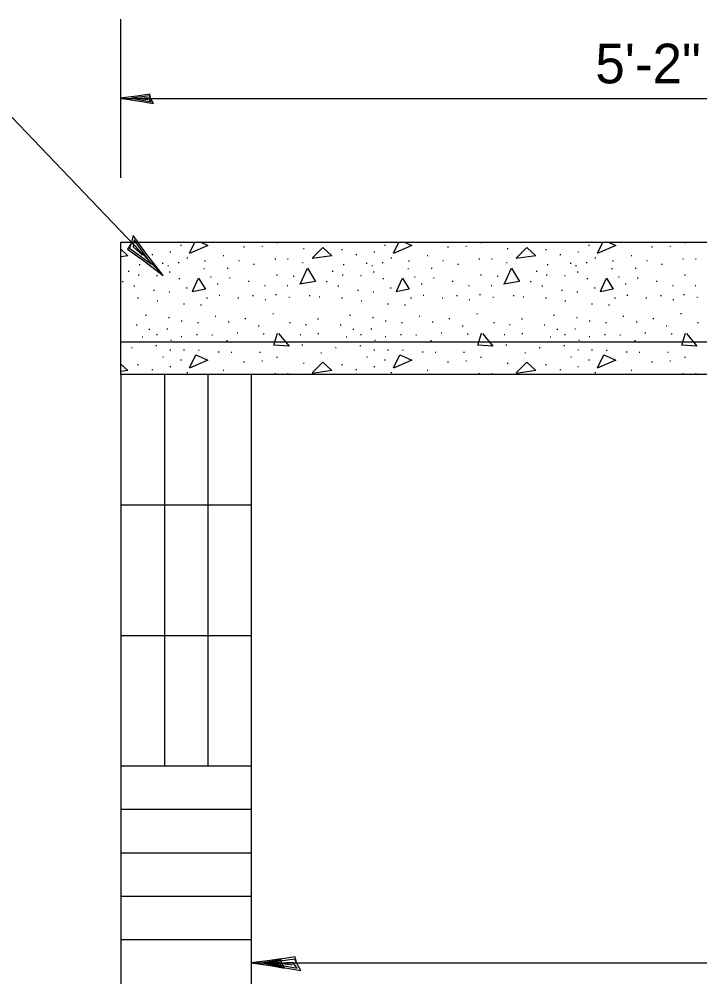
# Model space of a CAD drawing. Extents: x 0 to 2.83, y 0 to 1.83.
# Drawn here: x 0.6717 to 0.9009, y 0.8059 to 1.128 of the extents above; entities that cross this region are included whole.
import ezdxf

# ---------------------------------------------------------------- set-up
doc = ezdxf.new("R2010")
doc.units = 0
for name, color, linetype in [('RD_Pr_Roadway_Dimensions', 7, 'Continuous'), ('RD_Pr_Roadway_Notes', 7, 'Continuous'), ('SH_General_Details', 7, 'Continuous')]:
    doc.layers.add(name, color=color, linetype=linetype)

msp = doc.modelspace()

# ---------------------------------------------------------------- linework, layer by layer
at = {"layer": 'RD_Pr_Roadway_Dimensions'}
for p, q in [((0.70599, 1.07457), (0.70599, 1.128)), ((0.70599, 1.10128), (1.04604, 1.10128)), ((0.74988, 0.81055), (1.14476, 0.81055))]:
    msp.add_line(p, q, dxfattribs=at)
for points in [[(0.71605, 1.10123), (0.7157, 1.10276), (0.71137, 1.1021), (0.70579, 1.10138), (0.71174, 1.10056), (0.71696, 1.09965), (0.71605, 1.10123), (0.71559, 1.10224), (0.70955, 1.10137), (0.71616, 1.10021), (0.71517, 1.10152), (0.71239, 1.10134), (0.71506, 1.10093)], [(0.76518, 0.81032), (0.76467, 0.81261), (0.7582, 0.81162), (0.74988, 0.81055), (0.75876, 0.80933), (0.76655, 0.80796), (0.76518, 0.81032), (0.7645, 0.81183), (0.75547, 0.81053), (0.76534, 0.8088), (0.76388, 0.81074), (0.75974, 0.81048), (0.76373, 0.80988)], [(0.76015, 0.81041), (0.7598, 0.81194), (0.75547, 0.81127), (0.74989, 0.81056), (0.75584, 0.80974), (0.76106, 0.80883), (0.76015, 0.81041), (0.75969, 0.81142), (0.75364, 0.81055), (0.76025, 0.80939), (0.75927, 0.81069), (0.75649, 0.81052), (0.75916, 0.81011)]]:
    msp.add_lwpolyline(points, dxfattribs=at)
at = {"layer": 'RD_Pr_Roadway_Notes'}
msp.add_line((0.649, 1.11619), (0.72027, 1.04173), dxfattribs=at)
msp.add_lwpolyline([(0.70948, 1.05258), (0.70825, 1.05058), (0.71357, 1.04677), (0.72027, 1.04173), (0.71477, 1.04881), (0.71015, 1.05522), (0.70948, 1.05258), (0.70891, 1.05102), (0.71628, 1.04564), (0.71043, 1.05378), (0.71011, 1.05137), (0.71327, 1.04866), (0.71083, 1.05188)], dxfattribs=at)
at = {"layer": 'SH_General_Details'}
for p, q in [((0.70599, 1.00845), (0.70599, 1.053)), ((0.70599, 1.053), (0.98022, 1.053)), ((0.71158, 1.05047), (0.71188, 1.05047)), ((0.72607, 1.05202), (0.72637, 1.05202)), ((0.74729, 1.05138), (0.74759, 1.05138)), ((0.75341, 1.05163), (0.75371, 1.05163)), ((0.75838, 1.05292), (0.75868, 1.05292)), ((0.76741, 1.05086), (0.76771, 1.05086)), ((0.78024, 1.05047), (0.78054, 1.05047)), ((0.79473, 1.05202), (0.79503, 1.05202)), ((0.81595, 1.05138), (0.81625, 1.05138)), ((0.82207, 1.05163), (0.82237, 1.05163)), ((0.82704, 1.05292), (0.82734, 1.05292)), ((0.83607, 1.05086), (0.83637, 1.05086)), ((0.8489, 1.05047), (0.8492, 1.05047)), ((0.86339, 1.05202), (0.86369, 1.05202)), ((0.88461, 1.05138), (0.88491, 1.05138)), ((0.89073, 1.05163), (0.89103, 1.05163)), ((0.8957, 1.05292), (0.896, 1.05292)), ((0.71642, 1.0488), (0.71672, 1.0488)), ((0.72246, 1.04976), (0.72276, 1.04976)), ((0.7282, 1.04777), (0.7285, 1.04777)), ((0.74038, 1.04854), (0.74068, 1.04854)), ((0.7578, 1.04738), (0.7581, 1.04738)), ((0.76205, 1.04738), (0.76235, 1.04738)), ((0.78508, 1.0488), (0.78538, 1.0488)), ((0.79112, 1.04976), (0.79142, 1.04976)), ((0.79686, 1.04777), (0.79716, 1.04777)), ((0.80904, 1.04854), (0.80934, 1.04854)), ((0.82646, 1.04738), (0.82676, 1.04738)), ((0.83071, 1.04738), (0.83101, 1.04738)), ((0.85374, 1.0488), (0.85404, 1.0488)), ((0.85978, 1.04976), (0.86008, 1.04976)), ((0.86552, 1.04777), (0.86582, 1.04777)), ((0.87771, 1.04854), (0.87801, 1.04854)), ((0.89512, 1.04738), (0.89542, 1.04738)), ((0.89937, 1.04738), (0.89967, 1.04738)), ((0.71216, 1.04544), (0.71246, 1.04544)), ((0.7199, 1.04596), (0.7202, 1.04596)), ((0.72175, 1.04519), (0.72205, 1.04519)), ((0.72529, 1.04609), (0.72559, 1.04609)), ((0.73387, 1.04418), (0.73417, 1.04418)), ((0.73419, 1.04667), (0.73449, 1.04667)), ((0.7418, 1.04428), (0.7421, 1.04428)), ((0.74567, 1.04686), (0.74597, 1.04686)), ((0.75064, 1.04564), (0.75094, 1.04564)), ((0.76708, 1.04609), (0.76738, 1.04609)), ((0.78082, 1.04544), (0.78112, 1.04544)), ((0.78856, 1.04596), (0.78886, 1.04596)), ((0.79041, 1.04519), (0.79071, 1.04519)), ((0.79395, 1.04609), (0.79425, 1.04609)), ((0.80253, 1.04418), (0.80283, 1.04418)), ((0.80285, 1.04667), (0.80315, 1.04667)), ((0.81046, 1.04428), (0.81076, 1.04428)), ((0.81433, 1.04686), (0.81463, 1.04686)), ((0.8193, 1.04564), (0.8196, 1.04564)), ((0.83574, 1.04609), (0.83604, 1.04609)), ((0.84948, 1.04544), (0.84978, 1.04544)), ((0.85722, 1.04596), (0.85752, 1.04596)), ((0.85907, 1.04519), (0.85937, 1.04519)), ((0.86262, 1.04609), (0.86292, 1.04609)), ((0.87119, 1.04418), (0.87149, 1.04418)), ((0.87152, 1.04667), (0.87182, 1.04667)), ((0.87912, 1.04428), (0.87942, 1.04428)), ((0.88299, 1.04686), (0.88329, 1.04686)), ((0.88796, 1.04564), (0.88826, 1.04564)), ((0.70848, 1.04327), (0.70878, 1.04327)), ((0.71184, 1.04205), (0.71214, 1.04205)), ((0.71796, 1.04173), (0.71826, 1.04173)), ((0.72226, 1.04302), (0.72256, 1.04302)), ((0.72555, 1.04076), (0.72585, 1.04076)), ((0.73613, 1.04127), (0.73643, 1.04127)), ((0.74251, 1.04095), (0.74281, 1.04095)), ((0.75838, 1.04205), (0.75868, 1.04205)), ((0.76399, 1.04153), (0.76429, 1.04153)), ((0.77714, 1.04327), (0.77744, 1.04327)), ((0.7805, 1.04205), (0.7808, 1.04205)), ((0.78662, 1.04173), (0.78692, 1.04173)), ((0.79092, 1.04302), (0.79122, 1.04302)), ((0.79421, 1.04076), (0.79451, 1.04076)), ((0.80479, 1.04127), (0.80509, 1.04127)), ((0.81117, 1.04095), (0.81147, 1.04095)), ((0.82704, 1.04205), (0.82734, 1.04205)), ((0.83265, 1.04153), (0.83295, 1.04153)), ((0.84581, 1.04327), (0.84611, 1.04327)), ((0.84916, 1.04205), (0.84946, 1.04205)), ((0.85529, 1.04173), (0.85559, 1.04173)), ((0.85958, 1.04302), (0.85988, 1.04302)), ((0.86287, 1.04076), (0.86317, 1.04076)), ((0.87345, 1.04127), (0.87375, 1.04127)), ((0.87983, 1.04095), (0.88013, 1.04095)), ((0.8957, 1.04205), (0.896, 1.04205)), ((0.70642, 1.03973), (0.70672, 1.03973)), ((0.71035, 1.03831), (0.71065, 1.03831)), ((0.728, 1.0376), (0.7283, 1.0376)), ((0.73845, 1.03895), (0.73875, 1.03895)), ((0.74883, 1.03986), (0.74913, 1.03986)), ((0.75431, 1.03844), (0.75461, 1.03844)), ((0.76192, 1.03844), (0.76222, 1.03844)), ((0.77508, 1.03973), (0.77538, 1.03973)), ((0.77901, 1.03831), (0.77931, 1.03831)), ((0.79666, 1.0376), (0.79696, 1.0376)), ((0.80711, 1.03895), (0.80741, 1.03895)), ((0.81749, 1.03986), (0.81779, 1.03986)), ((0.82298, 1.03844), (0.82328, 1.03844)), ((0.83058, 1.03844), (0.83088, 1.03844)), ((0.84374, 1.03973), (0.84404, 1.03973)), ((0.84768, 1.03831), (0.84798, 1.03831)), ((0.86532, 1.0376), (0.86562, 1.0376)), ((0.87577, 1.03895), (0.87607, 1.03895)), ((0.88616, 1.03986), (0.88646, 1.03986)), ((0.89164, 1.03844), (0.89194, 1.03844)), ((0.89925, 1.03844), (0.89955, 1.03844)), ((0.71158, 1.03431), (0.71188, 1.03431)), ((0.717, 1.03689), (0.7173, 1.03689)), ((0.7222, 1.03631), (0.7225, 1.03631)), ((0.73484, 1.03431), (0.73514, 1.03431)), ((0.73903, 1.03521), (0.73933, 1.03521)), ((0.74541, 1.03431), (0.74571, 1.03431)), ((0.75032, 1.03508), (0.75062, 1.03508)), ((0.75806, 1.03534), (0.75836, 1.03534)), ((0.7625, 1.0345), (0.7628, 1.0345)), ((0.76941, 1.03508), (0.76971, 1.03508)), ((0.77269, 1.03457), (0.77299, 1.03457)), ((0.78024, 1.03431), (0.78054, 1.03431)), ((0.78566, 1.03689), (0.78596, 1.03689)), ((0.79086, 1.03631), (0.79116, 1.03631)), ((0.8035, 1.03431), (0.8038, 1.03431)), ((0.80769, 1.03521), (0.80799, 1.03521)), ((0.81408, 1.03431), (0.81438, 1.03431)), ((0.81898, 1.03508), (0.81928, 1.03508)), ((0.82672, 1.03534), (0.82702, 1.03534)), ((0.83117, 1.0345), (0.83147, 1.0345)), ((0.83807, 1.03508), (0.83837, 1.03508)), ((0.84135, 1.03457), (0.84165, 1.03457)), ((0.8489, 1.03431), (0.8492, 1.03431)), ((0.85432, 1.03689), (0.85462, 1.03689)), ((0.85952, 1.03631), (0.85982, 1.03631)), ((0.87216, 1.03431), (0.87246, 1.03431)), ((0.87635, 1.03521), (0.87665, 1.03521)), ((0.88274, 1.03431), (0.88304, 1.03431)), ((0.88764, 1.03508), (0.88794, 1.03508)), ((0.89538, 1.03534), (0.89568, 1.03534)), ((0.89983, 1.0345), (0.90013, 1.0345)), ((0.71816, 1.03321), (0.71846, 1.03321)), ((0.7271, 1.03225), (0.7274, 1.03225)), ((0.73284, 1.03186), (0.73314, 1.03186)), ((0.75451, 1.03366), (0.75481, 1.03366)), ((0.78682, 1.03321), (0.78712, 1.03321)), ((0.79576, 1.03225), (0.79606, 1.03225)), ((0.8015, 1.03186), (0.8018, 1.03186)), ((0.82317, 1.03366), (0.82347, 1.03366)), ((0.85548, 1.03321), (0.85578, 1.03321)), ((0.86442, 1.03225), (0.86472, 1.03225)), ((0.87016, 1.03186), (0.87046, 1.03186)), ((0.89183, 1.03366), (0.89213, 1.03366)), ((0.71429, 1.02838), (0.71459, 1.02838)), ((0.73768, 1.02812), (0.73798, 1.02812)), ((0.75709, 1.02896), (0.75739, 1.02896)), ((0.78295, 1.02838), (0.78325, 1.02838)), ((0.80634, 1.02812), (0.80664, 1.02812)), ((0.82575, 1.02896), (0.82605, 1.02896)), ((0.85161, 1.02838), (0.85191, 1.02838)), ((0.875, 1.02812), (0.8753, 1.02812)), ((0.89441, 1.02896), (0.89471, 1.02896)), ((0.71113, 1.02515), (0.71143, 1.02515)), ((0.722, 1.0276), (0.7223, 1.0276)), ((0.72633, 1.02657), (0.72663, 1.02657)), ((0.73181, 1.02593), (0.73211, 1.02593)), ((0.74213, 1.02618), (0.74243, 1.02618)), ((0.74774, 1.02735), (0.74804, 1.02735)), ((0.75219, 1.02489), (0.75249, 1.02489)), ((0.76276, 1.02593), (0.76306, 1.02593)), ((0.76812, 1.02528), (0.76842, 1.02528)), ((0.77218, 1.02715), (0.77248, 1.02715)), ((0.77979, 1.02515), (0.78009, 1.02515)), ((0.79067, 1.0276), (0.79097, 1.0276)), ((0.79499, 1.02657), (0.79529, 1.02657)), ((0.80047, 1.02593), (0.80077, 1.02593)), ((0.81079, 1.02618), (0.81109, 1.02618)), ((0.8164, 1.02735), (0.8167, 1.02735)), ((0.82085, 1.02489), (0.82115, 1.02489)), ((0.83142, 1.02593), (0.83172, 1.02593)), ((0.83678, 1.02528), (0.83708, 1.02528)), ((0.84084, 1.02715), (0.84114, 1.02715)), ((0.84845, 1.02515), (0.84875, 1.02515)), ((0.85933, 1.0276), (0.85963, 1.0276)), ((0.86365, 1.02657), (0.86395, 1.02657)), ((0.86913, 1.02593), (0.86943, 1.02593)), ((0.87945, 1.02618), (0.87975, 1.02618)), ((0.88506, 1.02735), (0.88536, 1.02735)), ((0.88951, 1.02489), (0.88981, 1.02489)), ((0.90008, 1.02593), (0.90038, 1.02593)), ((0.71545, 1.02373), (0.71575, 1.02373)), ((0.71803, 1.02193), (0.71833, 1.02193)), ((0.72145, 1.02386), (0.72175, 1.02386)), ((0.72626, 1.02122), (0.72656, 1.02122)), ((0.73148, 1.02193), (0.73178, 1.02193)), ((0.73658, 1.0218), (0.73688, 1.0218)), ((0.74509, 1.02251), (0.74539, 1.02251)), ((0.75393, 1.02219), (0.75423, 1.02219)), ((0.76631, 1.02193), (0.76661, 1.02193)), ((0.77231, 1.02231), (0.77261, 1.02231)), ((0.78411, 1.02373), (0.78441, 1.02373)), ((0.78669, 1.02193), (0.78699, 1.02193)), ((0.79011, 1.02386), (0.79041, 1.02386)), ((0.79492, 1.02122), (0.79522, 1.02122)), ((0.80015, 1.02193), (0.80045, 1.02193)), ((0.80524, 1.0218), (0.80554, 1.0218)), ((0.81375, 1.02251), (0.81405, 1.02251)), ((0.82259, 1.02219), (0.82289, 1.02219)), ((0.83497, 1.02193), (0.83527, 1.02193)), ((0.84097, 1.02231), (0.84127, 1.02231)), ((0.85277, 1.02373), (0.85307, 1.02373)), ((0.85535, 1.02193), (0.85565, 1.02193)), ((0.85877, 1.02386), (0.85907, 1.02386)), ((0.86358, 1.02122), (0.86388, 1.02122)), ((0.86881, 1.02193), (0.86911, 1.02193)), ((0.8739, 1.0218), (0.8742, 1.0218)), ((0.88241, 1.02251), (0.88271, 1.02251)), ((0.89125, 1.02219), (0.89155, 1.02219)), ((0.70599, 1.01944), (1.04604, 1.01944)), ((0.71313, 1.02115), (0.71343, 1.02115)), ((0.71777, 1.01825), (0.71807, 1.01825)), ((0.72278, 1.01999), (0.72308, 1.01999)), ((0.74154, 1.01986), (0.74184, 1.01986)), ((0.75006, 1.01948), (0.75036, 1.01948)), ((0.76689, 1.01845), (0.76719, 1.01845)), ((0.78179, 1.02115), (0.78209, 1.02115)), ((0.78643, 1.01825), (0.78673, 1.01825)), ((0.79144, 1.01999), (0.79174, 1.01999)), ((0.81021, 1.01986), (0.81051, 1.01986)), ((0.81872, 1.01948), (0.81902, 1.01948)), ((0.83555, 1.01845), (0.83585, 1.01845)), ((0.85045, 1.02115), (0.85075, 1.02115)), ((0.85509, 1.01825), (0.85539, 1.01825)), ((0.8601, 1.01999), (0.8604, 1.01999)), ((0.87887, 1.01986), (0.87917, 1.01986)), ((0.88738, 1.01948), (0.88768, 1.01948)), ((0.70952, 1.01754), (0.70982, 1.01754)), ((0.72246, 1.01677), (0.72276, 1.01677)), ((0.7271, 1.01677), (0.7274, 1.01677)), ((0.73206, 1.01664), (0.73236, 1.01664)), ((0.73877, 1.01612), (0.73907, 1.01612)), ((0.74309, 1.01593), (0.74339, 1.01593)), ((0.75264, 1.01599), (0.75294, 1.01599)), ((0.77327, 1.01574), (0.77357, 1.01574)), ((0.77818, 1.01754), (0.77848, 1.01754)), ((0.79112, 1.01677), (0.79142, 1.01677)), ((0.79576, 1.01677), (0.79606, 1.01677)), ((0.80073, 1.01664), (0.80103, 1.01664)), ((0.80743, 1.01612), (0.80773, 1.01612)), ((0.81175, 1.01593), (0.81205, 1.01593)), ((0.8213, 1.01599), (0.8216, 1.01599)), ((0.84194, 1.01574), (0.84224, 1.01574)), ((0.84684, 1.01754), (0.84714, 1.01754)), ((0.85978, 1.01677), (0.86008, 1.01677)), ((0.86442, 1.01677), (0.86472, 1.01677)), ((0.86939, 1.01664), (0.86969, 1.01664)), ((0.87609, 1.01612), (0.87639, 1.01612)), ((0.88041, 1.01593), (0.88071, 1.01593)), ((0.88996, 1.01599), (0.89026, 1.01599)), ((0.71158, 1.01187), (0.71188, 1.01187)), ((0.72009, 1.01445), (0.72039, 1.01445)), ((0.72607, 1.01341), (0.72637, 1.01341)), ((0.74729, 1.01277), (0.74759, 1.01277)), ((0.75341, 1.01303), (0.75371, 1.01303)), ((0.75838, 1.01432), (0.75868, 1.01432)), ((0.76741, 1.01225), (0.76771, 1.01225)), ((0.78024, 1.01187), (0.78054, 1.01187)), ((0.78875, 1.01445), (0.78905, 1.01445)), ((0.79473, 1.01341), (0.79503, 1.01341)), ((0.81595, 1.01277), (0.81625, 1.01277)), ((0.82207, 1.01303), (0.82237, 1.01303)), ((0.82704, 1.01432), (0.82734, 1.01432)), ((0.83607, 1.01225), (0.83637, 1.01225)), ((0.8489, 1.01187), (0.8492, 1.01187)), ((0.85741, 1.01445), (0.85771, 1.01445)), ((0.86339, 1.01341), (0.86369, 1.01341)), ((0.88461, 1.01277), (0.88491, 1.01277)), ((0.89073, 1.01303), (0.89103, 1.01303)), ((0.8957, 1.01432), (0.896, 1.01432)), ((0.70599, 1.00845), (0.70599, 0.87682)), ((0.98022, 1.00845), (0.70599, 1.00845)), ((0.71642, 1.01019), (0.71672, 1.01019)), ((0.72066, 1.00845), (0.72066, 0.87682)), ((0.72246, 1.01116), (0.72276, 1.01116)), ((0.7282, 1.00916), (0.7285, 1.00916)), ((0.73527, 1.00845), (0.73527, 0.87682)), ((0.74038, 1.00993), (0.74068, 1.00993)), ((0.74988, 1.00845), (0.74988, 0.87682)), ((0.7578, 1.00877), (0.7581, 1.00877)), ((0.76205, 1.00877), (0.76235, 1.00877)), ((0.78508, 1.01019), (0.78538, 1.01019)), ((0.79112, 1.01116), (0.79142, 1.01116)), ((0.79686, 1.00916), (0.79716, 1.00916)), ((0.80904, 1.00993), (0.80934, 1.00993)), ((0.82646, 1.00877), (0.82676, 1.00877)), ((0.83071, 1.00877), (0.83101, 1.00877)), ((0.85374, 1.01019), (0.85404, 1.01019)), ((0.85978, 1.01116), (0.86008, 1.01116)), ((0.86552, 1.00916), (0.86582, 1.00916)), ((0.87771, 1.00993), (0.87801, 1.00993)), ((0.89512, 1.00877), (0.89542, 1.00877)), ((0.89937, 1.00877), (0.89967, 1.00877)), ((0.70599, 0.96461), (0.74988, 0.96461)), ((0.70599, 0.92072), (0.74988, 0.92072)), ((0.70599, 0.87682), (0.74988, 0.87682)), ((0.70599, 0.87682), (0.70599, 0.39441)), ((0.74988, 0.87682), (0.74988, 0.39441)), ((0.70599, 0.86221), (0.74988, 0.86221)), ((0.70599, 0.8476), (0.74988, 0.8476)), ((0.70599, 0.83299), (0.74988, 0.83299)), ((0.70599, 0.81838), (0.74988, 0.81838))]:
    msp.add_line(p, q, dxfattribs=at)
for points in [[(0.70599, 1.05059), (0.70834, 1.04842)], [(0.73524, 1.05187), (0.72903, 1.04922)], [(0.72908, 1.04932), (0.73089, 1.053)], [(0.73285, 1.053), (0.73524, 1.05187)], [(0.77039, 1.04759), (0.774, 1.05119), (0.777, 1.04842), (0.77033, 1.04744)], [(0.8039, 1.05187), (0.7977, 1.04922)], [(0.79774, 1.04932), (0.79955, 1.053)], [(0.80151, 1.053), (0.8039, 1.05187)], [(0.83905, 1.04759), (0.84266, 1.05119), (0.84566, 1.04842), (0.83899, 1.04744)], [(0.87256, 1.05187), (0.86636, 1.04922)], [(0.8664, 1.04932), (0.86821, 1.053)], [(0.87017, 1.053), (0.87256, 1.05187)], [(0.70834, 1.04842), (0.70599, 1.04807)], [(0.76641, 1.0391), (0.76881, 1.04428), (0.77152, 1.03978), (0.76611, 1.03887)], [(0.83507, 1.0391), (0.83748, 1.04428), (0.84018, 1.03978), (0.83477, 1.03887)], [(0.73006, 1.03647), (0.73216, 1.04083), (0.73442, 1.03715), (0.73002, 1.03632)], [(0.79872, 1.03647), (0.80082, 1.04083), (0.80308, 1.03715), (0.79868, 1.03632)], [(0.86738, 1.03647), (0.86948, 1.04083), (0.87174, 1.03715), (0.86734, 1.03632)], [(0.75905, 1.02228), (0.76258, 1.01799), (0.75747, 1.01837), (0.75875, 1.02235)], [(0.82771, 1.02228), (0.83124, 1.01799), (0.82613, 1.01837), (0.82741, 1.02235)], [(0.89637, 1.02228), (0.8999, 1.01799), (0.8948, 1.01837), (0.89607, 1.02235)], [(0.72908, 1.01071), (0.73126, 1.01514), (0.73524, 1.01326), (0.72903, 1.01062)], [(0.79774, 1.01071), (0.79992, 1.01514), (0.8039, 1.01326), (0.7977, 1.01062)], [(0.8664, 1.01071), (0.86858, 1.01514), (0.87256, 1.01326), (0.86636, 1.01062)], [(0.70599, 1.01199), (0.70834, 1.00981)], [(0.77039, 1.00898), (0.774, 1.01259), (0.777, 1.00981), (0.77033, 1.00883)], [(0.83905, 1.00898), (0.84266, 1.01259), (0.84566, 1.00981), (0.83899, 1.00883)], [(0.70834, 1.00981), (0.70599, 1.00946)]]:
    msp.add_lwpolyline(points, dxfattribs=at)

# ---------------------------------------------------------------- texts
at = {"layer": 'RD_Pr_Roadway_Dimensions'}
msp.add_text('5\'-2"', height=0.013333, dxfattribs=at).set_placement((0.8657, 1.10641))

doc.saveas('drawing.dxf')
